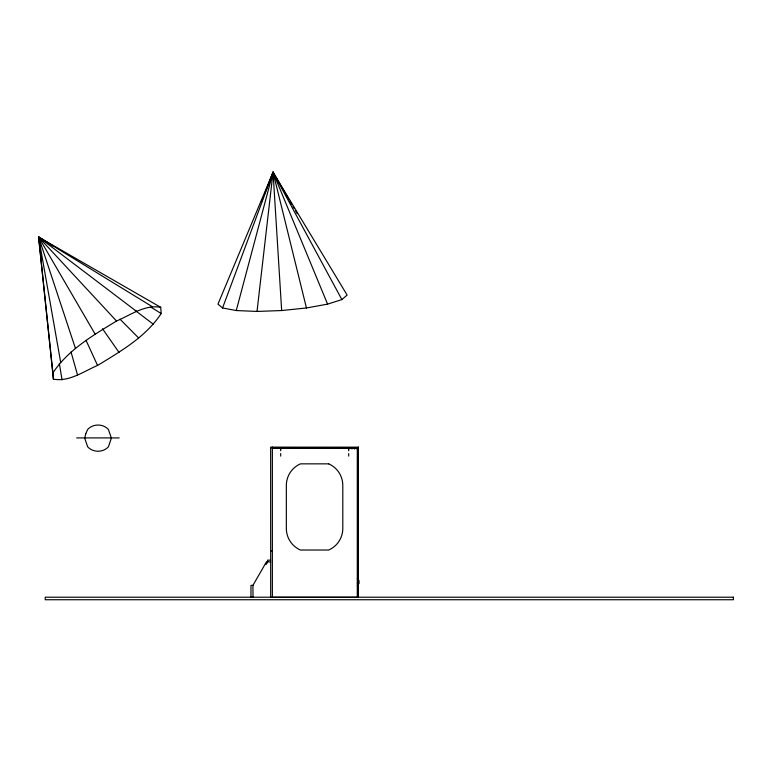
<?xml version="1.0" encoding="UTF-8"?>
<svg xmlns="http://www.w3.org/2000/svg" width="772" height="772" viewBox="0 0 772 772"><rect width="100%" height="100%" fill="white"/><g stroke="black" fill="none" stroke-linecap="round" stroke-linejoin="round"><path stroke-width="1.16" d="M257.018 311.444L273.047 172.262L347.13 295.058L341.88 299.594L327.589 304.129L306.445 307.97L281.664 310.537L257.018 311.444L236.261 310.537L222.558 307.97L217.974 304.129L273.047 172.262L288.767 199.157M272.767 174.646L273.047 172.262L341.88 299.594M236.261 310.537L273.047 172.262L275.662 177.705M271.04 179.21L273.047 172.262L327.589 304.129M222.558 307.97L273.047 172.262L306.445 307.97M261.689 201.299L263.001 197.95M264.748 193.482L273.047 172.262L281.664 310.537M53.384 379.148L52.892 372.905C68.254 349.658 93.267 335.231 116.524 321.017C130.497 315.111 144.789 304.4 160.701 307.324L161.194 313.567C145.84 336.814 120.828 351.241 97.561 365.455C83.598 371.361 69.306 382.063 53.384 379.148L38.6 237.033L160.701 307.324M253.023 597.21L252.907 585.379L266.658 561.543L270.683 562.103M76.698 437.917L119.197 437.917M358.42 447.171L270.654 447.133L270.683 597.21M272.371 447.934L281.934 447.934M348.867 447.934L358.42 447.934M272.371 448.03L358.42 448.03L358.42 447.075M272.236 448.185L280.67 448.185M348.867 448.185L357.465 448.609M272.255 448.358L358.42 448.358L358.42 597.306L272.371 597.306L272.371 447.075M270.654 550.88L272.371 550.88M270.683 560.154L267.614 560.154L267.614 562.103L266.379 564.245L265.423 563.695M357.291 578.691L358.42 578.691M357.291 583.063L358.42 583.063M253.023 585.369L250.977 585.379L250.977 597.21M357.291 585.765L358.42 585.765M152.045 306.542L38.6 237.033L52.892 372.905M48.819 243.412L38.6 237.033L39.768 244.116M50.855 244.685L52.901 245.959M150.984 307.188L161.194 313.567M136.528 311.348L38.6 237.033L60.65 362.145M43.386 240.671L38.6 237.033L75.463 348.5M135.264 310.508L153.445 324.327M119.978 319.154L138.632 337.972M116.524 321.017L38.6 237.033L95.081 334.054M102.512 328.747L119.013 352.408M289.973 201.222L291.787 204.329M292.993 206.394L294.209 208.469M295.415 210.534L297.23 213.641M86.068 340.423L97.561 365.455M71.014 351.907L77.567 375.115M59.338 363.39L62.049 379.921M359.019 580.573L359.019 583.68M357.291 448.358L357.291 597.306M354.493 448.32L354.493 449.034M351.935 448.32L351.935 449.034M348.905 448.136L348.905 448.947M348.712 447.963L348.712 450.78M348.712 453.589L348.712 456.117M280.883 448.136L280.883 448.947M280.69 447.963L280.69 450.78M280.69 453.589L280.69 456.117M85.76 433.825L84.679 438.139L87.641 446.776C93.026 452.72 103.043 452.72 108.427 446.776L111.38 438.139L108.427 429.502C103.043 423.558 93.026 423.558 87.641 429.502L85.76 433.825M328.679 463.847L300.453 463.847A23.507 23.507 0 0 0 286.344 485.395L286.344 528.482A23.507 23.507 0 0 0 300.453 550.031L328.679 550.031A23.507 23.507 0 0 0 342.797 528.482L342.797 485.395A23.507 23.507 0 0 0 328.679 463.847M733.4 597.21L45.22 597.21L45.22 599.738L733.4 599.738L733.4 597.21"/></g></svg>
